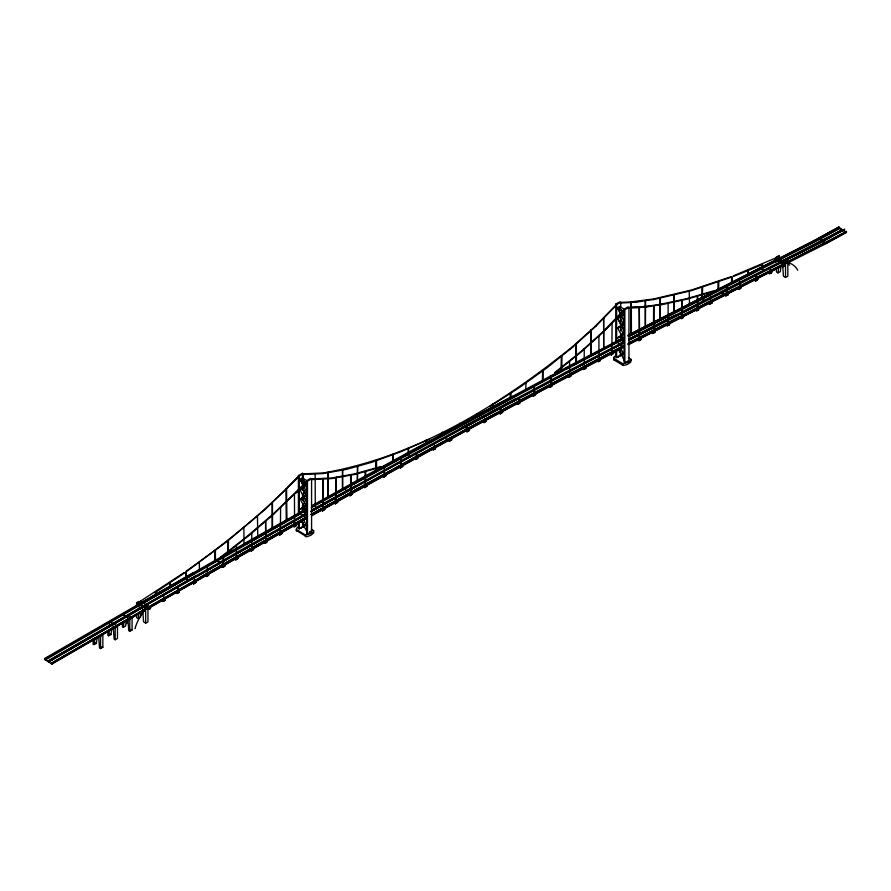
<?xml version="1.0" encoding="UTF-8"?>
<svg xmlns="http://www.w3.org/2000/svg" width="891" height="891" viewBox="0 0 891 891"><rect width="100%" height="100%" fill="white"/><g stroke="black" fill="none" stroke-linecap="round" stroke-linejoin="round"><path stroke-width="1.34" d="M784.626 263.313L846.45 231.504L846.45 232.473L826.313 243.51L818.862 238.977L818.862 237.997L838.999 226.971L818.974 238.064L628.188 335.094M846.45 232.473L838.999 227.94L838.999 226.971M628.589 340.451L823.061 241.394L826.213 243.165L846.339 232.128L839.11 227.728L778.166 259.326M842.251 229.778L781.262 261.408L778.879 259.938M846.339 232.128L846.35 231.437M778.088 258.557L778.055 259.548L784.436 263.435M781.307 261.386L782.253 261.82L843.198 230.223M628.211 335.896L818.862 238.977L818.896 237.986M842.407 229.6L822.115 240.804L823.072 241.383L843.198 230.357M846.45 231.504L826.313 242.53L826.313 243.51L786.731 263.469M93.221 638.647L93.221 644.115L94.067 644.627L94.947 638.346M94.067 644.627L96.362 643.369L97.253 637.087M107.844 631.196L107.844 635.294L108.691 635.806L109.393 630.783M108.691 635.806L110.985 634.548L111.876 628.266M122.435 622.686L122.435 626.785L123.281 627.297L124.172 621.027M126.299 621.016L125.586 626.039L123.281 627.297M136.59 614.924L136.59 617.652L138.138 618.588L139.018 612.317M141.324 611.059L140.444 617.329L138.138 618.588M776.451 269.216L776.451 271.933L777.999 272.88L778.879 266.609M781.184 265.34L780.304 271.621L777.999 272.88M785.417 263.424L628.044 344.138M296.246 530.357L306.649 536.783L310.87 535.279L313.755 532.941L313.632 530.624L311.36 529.221M595.199 326.229L615.258 305.702M595.879 326.173L615.926 305.658M603.43 331.307L623.399 310.725L603.463 331.329L580.364 352.134M604.109 331.252L624.145 310.725M186.464 570.931C226.169 542.964 264.137 512.214 297.806 477.108M287.37 487.811L297.884 477.164M298.541 477.119L265.251 509.273M306.059 482.22L272.846 514.352M295.645 492.912L306.114 482.243M273.481 514.352L306.682 482.142M296.313 492.801L306.771 482.198M614.623 357.97L613.743 359.797L623.288 365.522L627.141 364.553L630.75 362.192L631.006 359.34L628.734 357.948M572.133 347.067L595.233 326.262M572.713 347.111L595.934 326.195M604.154 331.274L580.943 352.179L555.115 372.939M265.284 509.351L226.893 541.594L186.954 571.231M272.824 514.285L247.798 535.781L220.834 557.02M273.504 514.419L248.411 535.981L221.38 557.265M572.1 347C499.706 405.294 416.687 456.604 323.89 472.854M572.746 347.178L546.896 367.86L518.985 387.852L489.682 406.675M554.57 372.683L580.331 352.068M305.903 485.918L302.327 488.324C309.89 496.599 303.007 500.363 300.278 489.426L306.136 486.063M300.378 479.67L303.853 486.419L306.693 484.704M306.136 505.72L300.278 509.151L306.259 505.787L306.259 505.175L303.853 506.066L300.278 499.25L306.259 495.351L304.199 497.067L307.094 502.691M304.087 496.387L306.805 494.605M300.278 499.25L305.791 495.674L302.327 488.324L300.278 489.426M300.278 509.084L305.903 505.576M304.087 506.211L306.805 504.429M302.327 508.048L305.791 505.509L302.327 498.147M624.981 309.723L619.702 306.471L617.652 307.573L621.227 315.147L624.056 313.432M623.165 333.613L619.702 336.776L623.277 334.303L617.652 337.878L623.633 333.902L621.227 334.793L617.652 327.977L621.116 325.516L617.652 318.154L621.116 315.069L617.652 308.331L623.9 312.184M623.199 314.2L621.573 315.971L624.324 313.755L621.461 315.28M623.511 324.001L621.227 324.97L617.764 318.221L621.227 315.759L624.346 321.517M617.652 318.154L621.55 315.882M621.461 325.115L624.056 323.255L621.573 325.182L623.889 330.294M621.428 325.638L619.702 326.874L623.277 333.691L621.116 335.339M621.461 334.938L624.179 333.156M303.853 496.855L300.378 499.305L305.914 495.752M621.539 325.705L617.652 327.977L621.227 325.583L624.357 331.341M184.069 572.635L139.119 602.06M184.537 572.946L154.722 592.871M303.742 526.046L306.259 524.632L300.278 528.318L304.633 525.69M306.515 524.22L304.199 526.325M302.439 527.283L304.755 525.768M623.889 352.947L621.573 355.052M622.007 354.418L617.764 357.113L621.116 354.763L618.8 349.818M622.13 354.484L619.702 355.932M301.47 521.012L304.087 525.668L306.771 523.941M618.844 349.74L621.461 354.395L624.145 352.669M299.12 526.414L296.614 528.229L296.369 529.466L305.424 535.057L310.87 533.664L313.376 531.86L313.632 530.624M616.494 355.141L613.988 356.957L613.743 358.193L622.798 363.773L628.244 362.392L630.75 360.577L631.006 359.34M135.076 628.645L135.009 628.634A29.203 17.297 -58.7 0 1 144.865 610.268L51.99 664.029L44.595 659.474L44.55 658.527L139.965 603.441L139.909 604.321L146.247 608.23M44.595 659.474L139.998 604.12M193.77 574.016L45.43 659.852L44.684 659.262M47.813 661.189L143.273 606.003L144.064 606.626L48.76 661.902L47.813 661.189L196.287 575.463M48.593 661.534L143.897 606.392M48.749 661.768L144.064 606.626M145.812 608.653L51.143 663.383L51.878 663.695L145.957 609.266M145.924 608.709L51.845 663.027L51.99 664.029M139.965 603.441L246.072 542.664M139.831 603.519L192.913 572.935M193.035 573.57L139.965 604.143C148.262 612.919 157.618 609.132 141.669 602.45L139.219 603.775M141.524 603.474L139.909 604.321L299.354 513.361M163.242 591.301L175.159 584.429M177.554 583.059L185.896 578.248M188.279 576.878L190.663 575.508M151.281 605.323L305.802 517.337M147.126 608.018L306.649 517.159M147.149 608.575L306.537 517.794M303.352 479.224L303.352 473.823L302.517 473.31L298.418 475.527L299.253 476.039L299.253 513.572L306.649 518.128L147.305 608.887L306.649 518.551M150.98 598.307L156.549 595.121M158.787 593.852L162.129 591.936M193.046 574.127L217.192 560.383M225.646 555.561L228.051 554.191M230.468 552.821L235.302 550.07M237.708 548.689L243.744 545.259M249.435 545.192L143.128 606.181M197.123 576.199L305.457 514.864M199.506 577.669L253.267 547.096M245.972 542.597L299.287 512.704M246.105 543.488L305.825 509.752M246.161 543.878L291.134 518.551M293.529 517.214L299.253 513.996M300.089 513.806L140.733 604.566M246.918 543.878L306.56 510.209M249.313 545.359L302.617 515.254M252.643 547.408L306.471 517.136M299.176 512.637L305.747 508.984M311.761 505.754L352.524 483.078M311.739 506.623L405.817 454.455L512.325 396.907M304.31 511.167L303.352 511.701L303.352 503.56M312.741 506.478L315.158 505.13M317.564 503.794L324.792 499.773M327.209 498.425L329.614 497.089M332.031 495.741L345.285 488.368M347.69 487.032L363.394 478.356M311.371 507.67L406.541 454.911L513.049 397.364M302.472 515.288L306.704 512.982M311.349 510.343L355.843 485.628M302.495 515.41L306.571 513.149M312.563 509.808L409.092 456.348M307.328 513.361L143.841 606.426L305.446 514.731M310.926 511.367L462.975 427.78L623.756 342.5M311.093 511.59L356.634 486.252M311.104 511.724L409.882 456.96M311.082 514.397L465.525 429.495L623.21 345.819M311.093 514.53L359.708 487.511M311.939 514.207L359.819 487.566M311.817 514.853L466.249 429.941L623.945 346.276M311.95 515.187L466.361 430.286L624.023 346.632L624.023 309.132L628.122 306.916L628.957 307.428L628.957 360.454L624.847 362.67L624.023 362.158L624.023 347.045L466.361 430.698L311.705 515.733M352.424 483.011L405.795 453.775M352.491 483.947L565.562 368.662M365.822 477.03L373.073 473.032M375.49 471.707L382.751 467.708M390.013 463.721L397.263 459.734M399.68 458.397L405.728 455.067M353.315 484.325L566.297 369.119M359.028 487.856L413.079 458.275M136.59 602.695L138.885 601.425L139.675 601.904L139.675 604.588L137.381 605.847L137.381 603.174L136.59 602.695L136.59 606.771M137.381 603.174L139.675 601.904M124.74 613.242L122.435 614.5L129.774 618.967L129.774 631.251L132.08 629.982L132.08 617.697L128.939 615.792M776.451 261.052L776.451 256.976L778.756 255.717L779.547 256.196L779.547 258.869L785.94 262.767M776.451 256.976L777.242 257.454L779.547 256.196M137.381 605.847L144.843 610.391L144.843 607.718L147.149 606.448L147.951 606.938L147.951 621.907L145.656 623.165L143.585 621.907L142.861 611.928A2.539 1.426 61.3 0 0 142.627 610.758M818.862 238.977L838.999 227.94M144.843 607.718L145.656 608.208L147.951 606.938M839.845 228.174L778.901 259.782M839.845 228.319L819.709 239.345L628.935 336.497M129.774 618.967L132.08 617.697M117.478 626.206L110.139 621.74L107.844 623.009L115.173 627.476L117.478 626.206L117.478 638.491L115.173 639.749L114.126 639.114L113.413 629.146A2.539 1.426 61.3 0 0 113.179 627.966M822.593 241.238L844.791 229.076M787.822 261.23L785.517 262.489L785.517 277.446L787.822 276.188L787.822 261.23L787.009 260.74L784.704 261.999L784.704 264.672M93.221 644.115L95.515 642.845L96.362 643.369M100.56 648.57L102.855 647.312L102.855 635.027L100.56 636.297L100.56 648.57L99.502 647.935L98.79 637.967A2.539 1.426 61.3 0 0 98.556 636.787M405.683 453.708L565.607 367.95M409.359 453.096L420.251 447.182M422.668 445.868L429.93 441.925M432.347 440.611L448.073 432.057M450.49 430.743L458.965 426.143M408.936 456.515L462.351 427.39M409.882 457.094L516.379 399.424M412.266 458.575L466.361 429.317M615.792 342.701L615.792 304.054L619.891 301.837L620.726 302.35L620.726 307.774M299.253 476.039L303.352 473.823M615.792 304.054L616.628 304.566L620.726 302.35M303.742 486.965L300.278 479.603L302.327 477.932L307.473 481.118L307.473 533.943L311.583 531.727L311.583 478.901L310.747 478.389L306.649 480.605L306.649 533.431L307.473 533.943M286.267 488.925L286.579 520.645M315.158 473.578L315.258 504.607M603.586 317.664L603.686 348.771L603.686 317.731M631.017 302.851L631.318 334.437M307.473 481.118L311.583 478.901M628.957 307.428L624.847 309.645L624.847 362.67M272.134 502.491L272.134 528.775M327.732 472.375L328.144 497.49M590.7 355.52L591.011 330.071L591.112 355.42M645.151 301.035L645.251 327.353M303.742 486.341L306.136 485.45M621.116 315.069L623.277 314.033L620.96 309.533M304.087 486.564L306.95 485.027L300.39 489.493L302.439 488.391M621.461 315.904L623.511 314.79M617.764 318.221L619.813 317.118M639.203 307.774L639.203 339.66M294.464 494.115L294.565 525.935M323.043 478.712L323.143 509.819L323.355 478.545M611.872 353.827L612.084 322.642M639.304 307.829L639.615 339.56M342.4 469.769L342.4 489.504M576.132 363.339L576.343 343.369L576.032 363.283M257.454 516.101L257.766 537.006M659.93 319.657L660.231 298.552L660.331 319.546M280.632 507.402L280.331 533.832M336.03 502.713L336.341 477.264L336.341 502.546M561.386 355.865L561.386 371.157L561.698 355.698M598.897 335.35L598.997 360.643M653.437 332.41L653.649 305.891L653.749 332.243M243.878 527.405L243.978 544.735M357.246 481.441L357.558 466.004L357.558 481.274M673.707 312.496L674.019 294.977L674.119 312.385M305.791 495.062L303.742 496.788M303.853 496.242L305.903 495.14M621.116 324.892L623.165 323.789L623.165 324.402M621.227 324.97L623.277 323.856L619.702 317.04M621.573 325.182L623.633 324.079L621.573 325.794M621.461 325.727L623.511 324.614M689.2 291.101L689.5 304.577M228.185 540.369L228.285 553.712L228.497 540.202M376.414 470.76L376.414 460.179L376.514 470.816M542.43 381.181L542.641 370.522L542.742 381.014M350.597 474.814L350.698 494.628L350.998 474.714M584.229 348.604L584.229 368.339M265.551 521.213L265.652 542.218M668.116 303.642L668.116 324.703M265.652 521.28L265.952 542.051M215.021 561.141L215.422 550.226L215.422 561.029M392.875 461.772L393.087 454.176L393.187 461.605M702.264 287.147L702.364 297.995L702.576 286.98M525.757 389.98L525.968 382.618M365.343 471.15L365.444 486.497L365.444 471.205M569.483 360.866L569.884 376.035M251.763 532.54L251.763 549.892M408.201 448.206L408.301 453.307M510.343 398.177L510.543 392.853L510.643 398.01M681.905 300.289L682.005 317.608M199.328 562.221L199.428 570.129M718.257 289.742L718.569 281.645L718.669 289.642M305.791 504.885L303.742 506.611M303.853 506.066L306.136 505.108M425.831 440.366L425.931 443.785M492.6 404.314L492.701 407.71L492.701 404.369M442.059 435.064L442.27 432.324L442.37 434.897M476.574 416.42L476.785 413.691L476.885 416.253M617.652 337.878L619.757 336.731M459.466 425.664L459.667 423.459L459.767 425.497M186.052 571.822L186.052 577.78L186.364 571.654M731.433 283.182L731.734 276.945L731.734 283.015M236.382 545.058L236.483 558.768M384.299 465.548L384.299 475.983M550.527 375.59L550.627 386.237L550.627 375.657M697.285 296.447L697.698 309.634M406.775 453.953L408.412 452.728M424.406 444.086L426.856 443.105M440.533 435.365L442.994 434.385M460.391 424.639L457.941 426.31L460.391 424.985M475.048 416.721L477.498 415.741M509.63 398.032L511.267 397.152M391.349 462.073L393.811 461.093M492.6 407.644L492.912 404.146M541.728 381.036L543.354 380.156M355.721 481.741L358.182 480.761M577.067 362.314L574.606 363.996L577.067 362.67M169.557 587.347L169.758 582.636L169.858 587.18M313.432 505.42L315.069 504.183M589.274 355.888L591.724 354.908M603.786 348.192L602.16 349.428L603.786 348.537M747.928 274.907L748.24 270.185L748.24 274.74M286.479 520.288L284.842 521.525M272.345 528.252L270.708 529.488M645.362 326.774L643.725 328.011M257.566 536.582L255.929 537.819M659.318 319.568L660.955 318.688M155.725 591.947L155.725 595.233M223.207 555.394L223.307 566.253M243.778 544.312L242.152 545.548M533.854 387.607L533.954 395.036L534.255 387.496M710.461 292.181L710.561 303.051M762.072 267.679L762.273 264.204M400.972 459.633L401.073 466.828L401.073 459.689M215.232 560.617L213.595 561.853M140.644 601.358L140.745 603.474L141.045 601.247M775.059 258.657L775.059 260.707M185.35 577.646L186.987 576.755M730.72 283.037L732.357 282.157M185.35 577.992L186.987 577.112M416.387 453.207L416.487 458.364L416.698 453.04M518.529 403.233L518.74 397.954L518.84 403.066M153.887 595.7L156.337 594.72M747.827 274.851L748.24 270.185M773.633 261.074C780.36 258.368 769.523 261.653 775.883 262.455M207.213 567.344L207.313 575.341M726.455 286.958L726.555 294.865M139.909 604.321L148.764 599.543M434.329 445.277L434.429 448.674M500.898 412.756L501.098 409.181L501.199 412.589M450.256 440.121L450.456 437.392L450.556 439.954M484.771 421.476L484.971 418.737L485.072 421.309M467.652 430.721L467.964 428.582L467.964 430.553M194.249 582.837L194.45 576.544M739.619 288.239L739.831 282.046L739.931 288.071M400.972 466.761L401.284 459.466M177.743 592.404L177.955 587.615L178.055 592.237M365.343 486.43L365.655 470.983M445.032 438.138L449.532 440.922L451.982 439.597L449.532 441.268L447.282 439.876M469.39 430.186C461.872 433.928 476.373 429.908 464.89 427.413M756.125 279.963L756.325 275.252L756.426 279.796M415.774 459.511C421.332 455.568 414.994 461.56 413.524 458.119M433.405 449.977C438.962 446.035 432.636 452.038 431.155 448.596M517.816 404.38C523.373 400.438 517.036 406.43 515.566 402.988M568.859 377.004C574.417 373.585 568.079 379.644 566.609 375.612M549.903 387.373C555.461 383.431 549.134 389.434 547.653 385.992M586.055 367.872C578.649 371.436 590.833 368.016 583.805 366.479M598.273 361.779C603.831 357.837 597.493 363.84 596.023 360.398M163.61 600.445L163.911 597.037L163.911 600.289M296.291 525.4C288.884 528.964 301.069 525.556 294.041 524.019M641.041 339.193C633.635 342.757 645.819 339.337 638.791 337.8M770.269 272.735L770.47 269.227L770.57 272.568M650.475 331.82L652.724 333.212L655.175 332.232L652.724 333.557L650.475 332.165M264.928 543.365C270.496 539.423 264.159 545.415 262.678 541.984M667.504 325.917C673.061 321.974 666.724 327.966 665.254 324.524M148.83 606.403L148.931 608.52L149.243 606.303M223.207 566.197L223.619 555.293M681.281 318.755C686.85 314.813 680.512 320.805 679.031 317.363M783.256 263.703L783.356 265.819M225.044 565.729C217.627 569.282 229.822 565.874 222.795 564.337M696.673 310.948C702.231 306.994 695.893 312.997 694.423 309.556M707.588 302.461L709.837 303.853L712.299 302.873L709.837 304.199L707.588 302.806M721.331 292.883L725.831 295.667L728.281 294.687L725.831 296.012L721.331 293.239M206.601 576.488C212.158 572.545 205.821 578.549 204.351 575.107M738.906 289.386C744.464 285.432 738.127 291.435 736.657 287.993M174.781 591.813L177.031 593.194L179.481 592.225L177.031 593.551L174.781 592.159M148.207 609.321L150.668 607.996M160.636 599.855L162.886 601.247L165.336 600.267L162.886 601.592L160.636 600.211M767.296 272.145L769.546 273.537L771.996 272.557L769.546 273.882L767.296 272.49M785.082 265.295L782.632 266.966L785.082 265.295L777.208 260.439M303.853 525.523L305.903 524.42L303.519 519.91M621.116 354.184L623.633 353.359L621.461 354.986L623.633 353.359L621.461 354.395M304.087 525.668L306.136 524.565M621.227 354.25L623.277 353.148L620.292 347.501M306.025 525.077L303.853 526.113L307.094 531.782M298.418 522.794L298.418 528.352L299.253 528.864L303.352 526.648L303.352 522.572M304.087 526.258L306.259 524.632M621.35 354.908L623.399 353.805M615.792 350.542L615.792 357.079L616.628 357.592L620.726 355.375L620.726 348.548M310.747 531.214L309.6 531.693M459.065 424.818L512.347 396.205M463.621 423.637L470.905 419.728M476.975 416.465L484.27 412.555M486.698 411.252L492.768 407.989M495.196 406.686L497.624 405.383M500.051 404.08L510.977 398.21M462.184 427.435L515.599 398.789M462.184 427.58L568.848 370.545M463.131 428.159L623.9 342.745M465.525 429.629L519.631 400.705M513.405 396.918L519.453 393.699M521.87 392.419L532.751 386.649M535.168 385.358L546.06 379.588M552.108 376.381L562.989 370.6M518.774 401.039L572.902 372.449M565.507 367.883L623.388 337.7M565.44 368.885L623.31 338.435M565.406 369.32L571.543 366.112M573.993 364.82L581.344 360.966M587.47 357.759L602.182 350.052M604.633 348.771L615.67 342.979M566.286 369.264L624.045 338.881M568.67 370.734L620.047 343.714M569.616 371.313L623.878 342.89M572.011 372.794L624.112 345.608M616.717 341.053L623.288 337.633M623.889 341.888L620.726 339.928L616.628 342.066L624.023 346.632M620.726 340.351L616.628 342.489L616.628 304.566M617.474 342.434L624.023 339.037M619.88 343.77L624.157 341.576M619.869 343.915L623.967 341.776M628.289 335.161L778.3 258.568L778.01 259.571L755.869 271.154M628.077 336.13L778.01 259.571L784.347 263.48M630.293 335.395L641.375 329.659M643.837 328.389L649.985 325.204M652.446 323.934L667.214 316.283M628.946 336.353L725.831 286.557M628.879 339.092L675.267 315.124M628.868 339.237L728.404 287.971M628.456 340.061L729.027 288.361L823.061 241.249M628.601 340.306L729.161 288.606M628.534 343.046L678.419 317.241M628.122 343.403L785.595 263.068M628.122 344.494L785.405 264.137L629.079 344.416M676.703 311.416L681.648 308.887M684.121 307.618L708.824 294.999M718.703 289.954L724.873 286.791M678.396 317.385L732.402 289.787M727.357 285.543L754.688 271.755M728.192 288.183L822.293 240.626L818.862 237.997M731.533 290.232L826.213 242.475M429.685 439.096L400.326 451.949L372.405 462.117L346.543 469.379M747.861 270.675L762.741 264.36M777.899 257.042L733.304 275.887M733.17 276.511L747.805 270.708M730.999 276.733L691.561 289.998L653.816 298.919M730.854 277.357L691.293 290.666L653.426 299.61M713.312 290.934L686.705 298.641L662.035 303.987M713.101 291.58L686.393 299.32L661.657 304.689M355.097 473.767L380.847 466.539M354.763 474.457L380.635 467.196M781.307 261.252L782.109 261.586M302.417 525.089L304.087 524.888M323.199 473.544L346.421 469.368M355.219 473.778L332.12 477.932L312.095 478.913M354.64 474.446L331.43 478.623L311.438 479.581M653.938 298.919L631.519 301.826M641.732 301.336L630.817 302.495L653.292 299.599M650.675 305.769L662.169 303.998M628.812 308.108L639.125 307.629L661.523 304.677M639.738 306.905L650.708 305.802M639.036 307.573L649.996 306.448M621.239 302.372L631.596 301.882M620.582 303.029L630.895 302.55M629.469 307.44L639.794 306.916L629.558 307.495M303.864 473.834L323.923 472.898M303.207 474.502L323.255 473.567M126.711 623.622L126.711 623.622A29.203 17.297 -58.7 0 1 127.936 619.668M779.068 257.51L780.271 257.777M787.31 262.522L788.513 262.8A40.585 24.035 -58.7 0 1 797.735 270.229M785.517 277.446L783.445 276.188L782.732 266.22M131.033 629.347L132.08 629.982M129.774 631.251L128.727 630.605L128.014 620.637A2.539 1.426 61.3 0 0 127.781 619.457M110.139 634.024L110.985 634.548M101.808 646.677L102.855 647.312M775.37 260.54L775.37 258.49M761.671 268.681L763.921 270.062M761.671 269.026L763.921 270.407M731.734 276.945L731.634 282.948M718.257 281.812L718.358 289.809M701.963 298.997L704.213 300.378M701.963 299.343L704.213 300.724M673.707 295.144L673.808 312.552M659.93 298.708L660.031 319.713M645.552 300.935L645.452 327.131M619.702 306.471L619.802 307.284M617.652 307.573L623.99 311.482M590.7 330.238L590.8 355.587M623.633 353.95L623.165 353.07M619.891 354.863L620.726 355.375M581.355 368.161L583.605 369.542M550.827 386.003L550.827 375.423M534.255 394.869L534.154 387.44M476.473 413.858L476.785 416.186M464.69 430.476L466.94 431.868M406.775 453.608L409.025 455M376.102 460.346L376.202 470.983M328.144 472.263L328.044 497.423M336.341 477.264L336.241 502.479M344.55 489.237L346.799 490.629M350.998 494.46L350.898 474.647M304.477 479.826L302.327 477.932M300.278 479.046L306.615 482.955M300.278 479.603L306.526 483.457M313.432 505.063L315.681 506.456M303.352 511.289L306.526 513.238M306.259 525.222L305.791 524.342M302.517 526.135L303.352 526.648M215.021 550.326L215.121 561.196M217.17 560.873L219.42 562.254M217.17 561.219L219.42 562.6M220.344 566.008L222.594 567.4M186.364 577.624L186.264 571.599M185.651 578.782L187.901 580.164M185.651 579.128L187.901 580.52M141.045 603.307L140.945 601.191M149.243 608.364L149.142 606.248M621.461 354.986L624.346 360.443M301.436 521.09L303.742 525.456M621.461 335.551L624.357 341.175M303.586 480.806L305.903 485.305M304.087 497L306.983 502.613M304.087 506.823L307.072 512.626M619.702 307.217L623.165 314.579M623.889 340.117L621.573 335.005M303.486 480.739L305.791 485.851M304.087 487.177L307.094 492.868M302.439 498.203L305.903 504.963M307.094 512.514L304.199 506.277M783.557 263.547L783.557 265.596M777.242 257.454L777.242 260.139M775.159 258.713L775.159 260.773M756.325 275.252L756.325 279.741M739.831 282.046L739.831 288.005M726.755 286.791L726.755 294.631M702.364 287.203L702.364 297.995M697.597 296.291L697.597 309.567M682.216 300.122L682.216 317.385M653.649 305.891L653.649 332.187M631.318 302.684L631.418 334.504M631.118 302.918L631.118 334.671M622.798 363.773L622.798 365.388M620.726 314.556L620.726 330.828M620.726 333.535L620.726 339.928M616.628 350.731L616.628 357.592M613.743 358.193L613.743 359.797M576.343 343.369L576.444 363.183M561.597 355.632L561.597 370.923M542.641 370.522L542.641 380.947M518.74 397.954L518.74 402.999M510.543 392.853L510.543 397.954M501.098 409.181L501.098 412.533M467.864 428.515L467.864 430.487M459.667 423.459L459.667 425.441M442.27 432.324L442.27 434.841M426.143 440.199L426.243 443.618M416.487 453.274L416.487 458.364M408.501 448.039L408.601 453.14M393.087 454.176L393.087 461.549M342.712 469.602L342.712 489.337M323.143 478.768L323.143 509.819M305.424 535.057L305.424 536.66M304.199 486.631L304.199 487.243M304.199 496.454L304.199 497.067M303.352 483.278L303.352 490.039M303.352 492.745L303.352 500.853M302.517 473.31L302.517 478.868M302.517 485.818L302.517 489.994M302.517 495.552L302.517 499.728M302.517 505.286L302.517 510.844M299.253 522.104L299.253 528.864M298.418 475.527L298.418 513.06M296.369 529.466L296.369 531.069M286.579 488.758L286.679 520.712M286.367 488.992L286.367 520.879M272.446 502.324L272.546 528.675M228.285 540.425L228.285 553.712M169.758 582.636L169.758 587.113M163.81 596.981L163.81 600.222M145.656 608.208L145.656 623.165M115.173 627.476L115.173 639.749M787.321 262.132A40.585 24.035 -58.7 0 1 789.493 265.217M402.81 466.294L400.349 467.975L402.81 466.294M486.497 420.942L484.047 422.624L486.497 420.942M502.635 412.232L500.174 413.903L502.635 412.232M535.68 394.513L533.23 396.183L535.68 394.513M386.137 475.516L383.676 477.186L386.137 475.516M367.181 485.963L364.72 487.644L367.181 485.963M352.424 494.093L349.974 495.775L352.424 494.093M337.767 502.179L335.306 503.861L337.767 502.179M324.881 509.296L322.431 510.966L324.881 509.296M613.609 353.304L611.148 354.974L613.609 353.304M282.157 533.364L279.707 535.034L282.157 533.364M253.601 549.424L251.151 551.095L253.601 549.424M238.209 558.234L235.759 559.916L238.209 558.234M195.975 582.313L193.525 583.984L195.975 582.313M757.851 279.44L755.401 281.111L757.851 279.44"/></g></svg>
